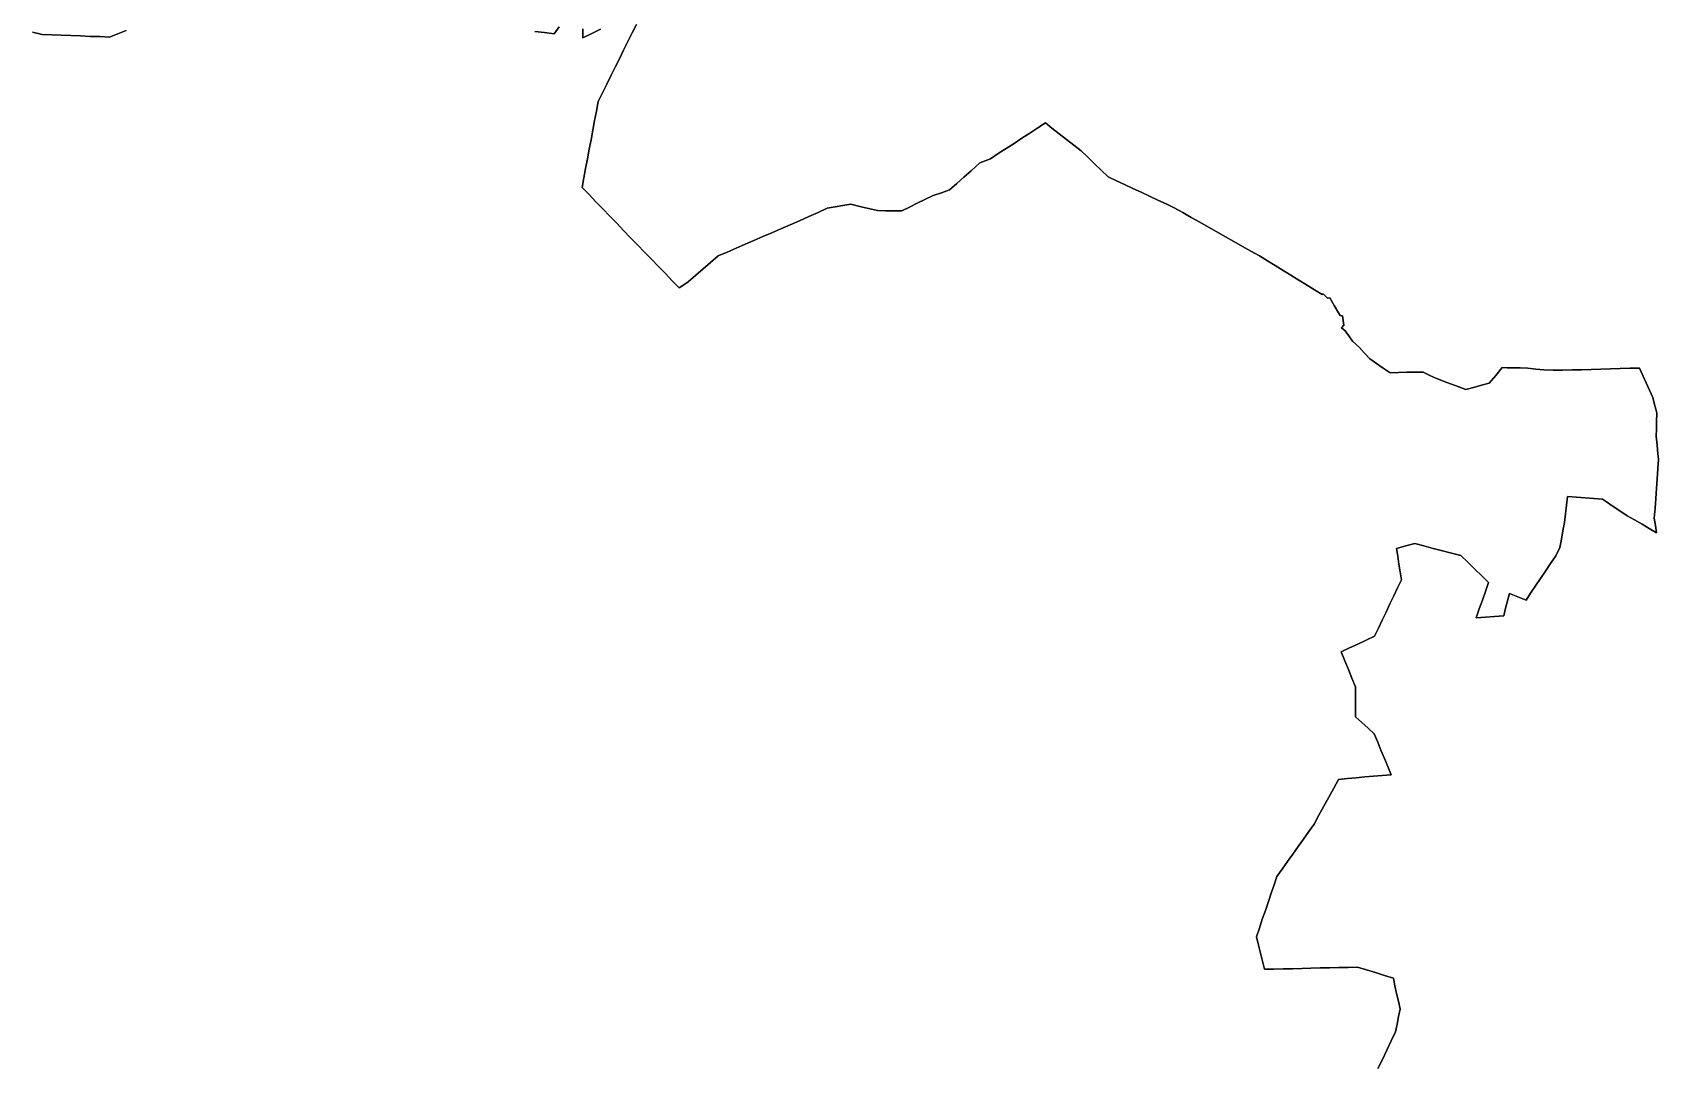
# Model space of a CAD drawing. Header units: inches. Extents: x 130170 to 284068, y 377793 to 804530.
# Drawn here: x 216894 to 218481, y 715608 to 716617 of the extents above; entities that cross this region are included whole.
import ezdxf

# ---------------------------------------------------------------- set-up
doc = ezdxf.new("R2010")
doc.units = ezdxf.units.IN
doc.header["$MEASUREMENT"] = 0
doc.layers.add('muni_il', color=7, linetype='Continuous')

msp = doc.modelspace()

# ---------------------------------------------------------------- linework, layer by layer
at = {"layer": 'muni_il'}
for points in [[(216985.4, 716618.7), (216977.3, 716615.5), (216969.2, 716612.3), (216959.8, 716612.7), (216950.4, 716613), (216941, 716613.4), (216931.6, 716613.7), (216922.2, 716614.1), (216912.8, 716614.4), (216903.4, 716614.7), (216894.1, 716617.2)], [(216894.1, 716617.2), (216903.4, 716614.7), (216912.8, 716614.4), (216922.2, 716614.1), (216931.6, 716613.7), (216941, 716613.4), (216950.4, 716613), (216959.8, 716612.7), (216969.2, 716612.3), (216977.3, 716615.5), (216985.4, 716618.7)], [(217408, 716622.2), (217403.3, 716615.3), (217393.9, 716616.6), (217384.5, 716617.9)], [(217384.5, 716617.9), (217393.9, 716616.6), (217403.3, 716615.3), (217408, 716622.2)], [(218207.4, 715604.9), (218211.7, 715613.9), (218216, 715622.9), (218220.3, 715631.9), (218224.6, 715640.9), (218226.1, 715648.3), (218227.5, 715655.7), (218228.9, 715663.1), (218227.3, 715670.7), (218225.6, 715678.2), (218224, 715685.7), (218222.4, 715693.2), (218213.6, 715696), (218204.9, 715698.7), (218196.1, 715701.4), (218187.4, 715704.1), (218178.3, 715703.8), (218169.2, 715703.6), (218160.1, 715703.4), (218151.1, 715703.2), (218142, 715703), (218132.9, 715702.8), (218123.8, 715702.5), (218114.7, 715702.3), (218105.7, 715702.1), (218096.6, 715701.9), (218094.6, 715709.8), (218092.6, 715717.7), (218090.7, 715725.6), (218088.7, 715733.5), (218091.6, 715742.1), (218094.5, 715750.8), (218097.5, 715759.4), (218100.4, 715768.1), (218103.2, 715776.2), (218106, 715784.4), (218108.8, 715792.5), (218114, 715799.8), (218119.1, 715807.1), (218124.3, 715814.4), (218129.5, 715821.8), (218134.6, 715829.1), (218139.8, 715836.4), (218145, 715843.7), (218149.8, 715852.4), (218154.6, 715861.2), (218159.4, 715869.9), (218164.2, 715878.7), (218169, 715887.4), (218177.5, 715888.2), (218186, 715888.9), (218194.6, 715889.7), (218203.1, 715890.4), (218211.6, 715891.2), (218220.1, 715891.9), (218216.9, 715899.9), (218213.6, 715907.9), (218210.3, 715915.9), (218207.1, 715923.8), (218203.8, 715931.8), (218197.7, 715937.4), (218191.6, 715943), (218185.5, 715948.6), (218185.5, 715958.3), (218185.5, 715968), (218185.6, 715977.7), (218182, 715986.2), (218178.5, 715994.8), (218174.9, 716003.3), (218171.4, 716011.8), (218179.6, 716015.7), (218187.7, 716019.5), (218195.9, 716023.3), (218204, 716027.2), (218207.8, 716035.1), (218211.5, 716043), (218215.3, 716050.8), (218219, 716058.7), (218222.8, 716066.6), (218226.5, 716074.5), (218230.3, 716082.4), (218229.1, 716090), (218227.9, 716097.7), (218226.8, 716105.3), (218225.6, 716113), (218234.5, 716115.3), (218243.3, 716117.6), (218252.3, 716115.3), (218261.3, 716113), (218270.3, 716110.7), (218279.3, 716108.4), (218288.3, 716106.1), (218295.1, 716099.4), (218301.9, 716092.8), (218308.7, 716086.1), (218315.4, 716079.5), (218312.4, 716070.9), (218309.4, 716062.4), (218306.3, 716053.8), (218303.3, 716045.3), (218312.3, 716045.9), (218321.2, 716046.6), (218330.1, 716047.2), (218332, 716054.5), (218333.9, 716061.7), (218335.7, 716068.9), (218343.8, 716065.7), (218351.9, 716062.4), (218356.1, 716069.1), (218361, 716076.3), (218365.9, 716083.5), (218370.8, 716090.8), (218375.9, 716098.2), (218380.9, 716105.8), (218385, 716113.9), (218386.5, 716122), (218387.9, 716130.1), (218389.4, 716138.2), (218390.4, 716146.7), (218391.4, 716155.2), (218392.4, 716163.7), (218401, 716163), (218409.5, 716162.3), (218418.1, 716161.7), (218426.7, 716161), (218431.4, 716157.7), (218436.1, 716154.4), (218443.4, 716149.6), (218450.7, 716144.8), (218457.9, 716140.7), (218465.1, 716136.5), (218472.2, 716132.4), (218479.4, 716128.3), (218478.2, 716135.4), (218477.1, 716142.5), (218477.8, 716152.1), (218478.5, 716161.7), (218479.1, 716171.3), (218479.8, 716180.9), (218480.5, 716190.6), (218481.2, 716200.2), (218480.7, 716205.2), (218479.8, 716213.8), (218478.8, 716222.5), (218479.1, 716229.8), (218479.4, 716237.2), (218479.7, 716244.6), (218479.1, 716246.6), (218477.4, 716253.4), (218475.7, 716260.3), (218472.4, 716267.5), (218469.1, 716274.7), (218465.8, 716281.9), (218462.5, 716289.1), (218453.1, 716288.8), (218443.7, 716288.6), (218434.3, 716288.3), (218425, 716288), (218415.6, 716287.7), (218406.2, 716287.4), (218396.8, 716287.2), (218387.4, 716286.9), (218378.4, 716287), (218369.4, 716287.2), (218361.5, 716288.1), (218353.6, 716289.1), (218346.1, 716289.2), (218338.6, 716289.3), (218333.6, 716289.4), (218328.6, 716289.5), (218322.3, 716281.9), (218315.9, 716274.2), (218308.3, 716272.2), (218300.7, 716270.1), (218293, 716268), (218283.8, 716271.6), (218274.6, 716275.1), (218265.4, 716278.7), (218262.1, 716279.9), (218256.8, 716282.6), (218251.6, 716285.2), (218243.5, 716285.1), (218235.4, 716284.9), (218227.3, 716284.7), (218219.2, 716284.5), (218212.6, 716289), (218206, 716293.5), (218199.4, 716298), (218194.3, 716303.5), (218189.3, 716309), (218182.4, 716315.4), (218178.8, 716320.4), (218175.2, 716325.4), (218171.9, 716328.3), (218173.9, 716330.8), (218172.6, 716340.1), (218170.4, 716340.5), (218168.8, 716343.1), (218164.7, 716350.3), (218160.5, 716357.6), (218158.1, 716357.4), (218154, 716361.4), (218153, 716360.8), (218145.3, 716365.5), (218137.7, 716370.2), (218130, 716375), (218122.4, 716379.7), (218114.7, 716384.4), (218107, 716389.1), (218099.4, 716393.8), (218091.7, 716398.5), (218083.4, 716403.2), (218075.1, 716407.9), (218066.8, 716412.6), (218058.5, 716417.3), (218050.2, 716422.1), (218041.9, 716426.8), (218033.5, 716431.5), (218025.2, 716436.2), (218016.9, 716440.9), (218008.6, 716445.6), (218000.5, 716449.4), (217992.4, 716453.1), (217984.3, 716456.9), (217976.3, 716460.7), (217968.2, 716464.4), (217960.1, 716468.2), (217952, 716472), (217943.9, 716475.8), (217937.3, 716482.2), (217930.7, 716488.6), (217924.1, 716494.9), (217917.6, 716501.3), (217910.5, 716506.8), (217903.4, 716512.4), (217896.3, 716517.9), (217889.2, 716523.4), (217883, 716528.4), (217875.3, 716523.5), (217867.6, 716518.5), (217859.9, 716513.5), (217852.2, 716508.5), (217844.5, 716503.5), (217836.8, 716498.5), (217829.1, 716493.5), (217824, 716491.5), (217818.9, 716489.5), (217814.6, 716485.7), (217810.2, 716481.8), (217803.2, 716475.6), (217796.2, 716469.4), (217789.2, 716463.1), (217781.2, 716460.3), (217773.1, 716457.5), (217765.1, 716453.8), (217757.5, 716450.1), (217750, 716446.3), (217742.5, 716442.6), (217734.6, 716442.6), (217726.8, 716442.7), (217719, 716442.8), (217710.2, 716444.9), (217701.5, 716447), (217692.8, 716449.2), (217685.1, 716447.9), (217677.5, 716446.5), (217669.8, 716445.2), (217660.8, 716441.1), (217651.7, 716437.1), (217642.7, 716433), (217633.6, 716429), (217624.6, 716424.9), (217615.8, 716421.2), (217607.1, 716417.4), (217598.3, 716413.7), (217589.6, 716409.9), (217580.8, 716406.1), (217572.1, 716402.4), (217563.3, 716398.6), (217556, 716392.3), (217548.8, 716386), (217541.5, 716379.7), (217534.2, 716373.4), (217529.8, 716370.4), (217525.4, 716367.4), (217518.6, 716374.4), (217511.8, 716381.4), (217505, 716388.4), (217498.2, 716395.4), (217491.5, 716402.4), (217484.7, 716409.4), (217477.9, 716416.4), (217471.1, 716423.4), (217464.4, 716430.4), (217457.6, 716437.4), (217450.8, 716444.4), (217444, 716451.4), (217437.3, 716458.4), (217430.5, 716465.4), (217432.2, 716474.7), (217434, 716484.1), (217435.8, 716493.4), (217437.5, 716502.8), (217439.3, 716512.1), (217441, 716521.4), (217442.8, 716530.8), (217444.6, 716540.1), (217446.3, 716549.5), (217450.5, 716557.8), (217454.6, 716566.2), (217458.7, 716574.5), (217462.8, 716582.9), (217467, 716591.2), (217471.1, 716599.6), (217475.2, 716607.9), (217479.4, 716616.3), (217483.5, 716624.6)], [(217483.5, 716624.6), (217479.4, 716616.3), (217475.2, 716607.9), (217471.1, 716599.6), (217467, 716591.2), (217462.8, 716582.9), (217458.7, 716574.5), (217454.6, 716566.2), (217450.5, 716557.8), (217446.3, 716549.5), (217444.6, 716540.1), (217442.8, 716530.8), (217441, 716521.4), (217439.3, 716512.1), (217437.5, 716502.8), (217435.8, 716493.4), (217434, 716484.1), (217432.2, 716474.7), (217430.5, 716465.4), (217437.3, 716458.4), (217444, 716451.4), (217450.8, 716444.4), (217457.6, 716437.4), (217464.4, 716430.4), (217471.1, 716423.4), (217477.9, 716416.4), (217484.7, 716409.4), (217491.5, 716402.4), (217498.2, 716395.4), (217505, 716388.4), (217511.8, 716381.4), (217518.6, 716374.4), (217525.4, 716367.4), (217529.8, 716370.4), (217534.2, 716373.4), (217541.5, 716379.7), (217548.8, 716386), (217556, 716392.3), (217563.3, 716398.6), (217572.1, 716402.4), (217580.8, 716406.1), (217589.6, 716409.9), (217598.3, 716413.7), (217607.1, 716417.4), (217615.8, 716421.2), (217624.6, 716424.9), (217633.6, 716429), (217642.7, 716433), (217651.7, 716437.1), (217660.8, 716441.1), (217669.8, 716445.2), (217677.5, 716446.5), (217685.1, 716447.9), (217692.8, 716449.2), (217701.5, 716447), (217710.2, 716444.9), (217719, 716442.8), (217726.8, 716442.7), (217734.6, 716442.6), (217742.5, 716442.6), (217750, 716446.3), (217757.5, 716450.1), (217765.1, 716453.8), (217773.1, 716457.5), (217781.2, 716460.3), (217789.2, 716463.1), (217796.2, 716469.4), (217803.2, 716475.6), (217810.2, 716481.8), (217814.6, 716485.7), (217818.9, 716489.5), (217824, 716491.5), (217829.1, 716493.5), (217836.8, 716498.5), (217844.5, 716503.5), (217852.2, 716508.5), (217859.9, 716513.5), (217867.6, 716518.5), (217875.3, 716523.5), (217883, 716528.4), (217889.2, 716523.4), (217896.3, 716517.9), (217903.4, 716512.4), (217910.5, 716506.8), (217917.6, 716501.3), (217924.1, 716494.9), (217930.7, 716488.6), (217937.3, 716482.2), (217943.9, 716475.8), (217952, 716472), (217960.1, 716468.2), (217968.2, 716464.4), (217976.3, 716460.7), (217984.3, 716456.9), (217992.4, 716453.1), (218000.5, 716449.4), (218008.6, 716445.6), (218016.9, 716440.9), (218025.2, 716436.2), (218033.5, 716431.5), (218041.9, 716426.8), (218050.2, 716422.1), (218058.5, 716417.3), (218066.8, 716412.6), (218075.1, 716407.9), (218083.4, 716403.2), (218091.7, 716398.5), (218099.4, 716393.8), (218107, 716389.1), (218114.7, 716384.4), (218122.4, 716379.7), (218130, 716375), (218137.7, 716370.2), (218145.3, 716365.5), (218153, 716360.8), (218154, 716361.4), (218158.1, 716357.4), (218160.5, 716357.6), (218164.7, 716350.3), (218168.8, 716343.1), (218170.4, 716340.5), (218172.6, 716340.1), (218173.9, 716330.8), (218171.9, 716328.3), (218175.2, 716325.4), (218178.8, 716320.4), (218182.4, 716315.4), (218189.3, 716309), (218194.3, 716303.5), (218199.4, 716298), (218206, 716293.5), (218212.6, 716289), (218219.2, 716284.5), (218227.3, 716284.7), (218235.4, 716284.9), (218243.5, 716285.1), (218251.6, 716285.2), (218256.8, 716282.6), (218262.1, 716279.9), (218265.4, 716278.7), (218274.6, 716275.1), (218283.8, 716271.6), (218293, 716268), (218300.7, 716270.1), (218308.3, 716272.2), (218315.9, 716274.2), (218322.3, 716281.9), (218328.6, 716289.5), (218333.6, 716289.4), (218338.6, 716289.3), (218346.1, 716289.2), (218353.6, 716289.1), (218361.5, 716288.1), (218369.4, 716287.2), (218378.4, 716287), (218387.4, 716286.9), (218396.8, 716287.2), (218406.2, 716287.4), (218415.6, 716287.7), (218425, 716288), (218434.3, 716288.3), (218443.7, 716288.6), (218453.1, 716288.8), (218462.5, 716289.1), (218465.8, 716281.9), (218469.1, 716274.7), (218472.4, 716267.5), (218475.7, 716260.3), (218477.4, 716253.4), (218479.1, 716246.6), (218479.7, 716244.6), (218479.4, 716237.2), (218479.1, 716229.8), (218478.8, 716222.5), (218479.8, 716213.8), (218480.7, 716205.2), (218481.2, 716200.2), (218480.5, 716190.6), (218479.8, 716180.9), (218479.1, 716171.3), (218478.5, 716161.7), (218477.8, 716152.1), (218477.1, 716142.5), (218478.2, 716135.4), (218479.4, 716128.3), (218472.2, 716132.4), (218465.1, 716136.5), (218457.9, 716140.7), (218450.7, 716144.8), (218443.4, 716149.6), (218436.1, 716154.4), (218431.4, 716157.7), (218426.7, 716161), (218418.1, 716161.7), (218409.5, 716162.3), (218401, 716163), (218392.4, 716163.7), (218391.4, 716155.2), (218390.4, 716146.7), (218389.4, 716138.2), (218387.9, 716130.1), (218386.5, 716122), (218385, 716113.9), (218380.9, 716105.8), (218375.9, 716098.2), (218370.8, 716090.8), (218365.9, 716083.5), (218361, 716076.3), (218356.1, 716069.1), (218351.9, 716062.4), (218343.8, 716065.7), (218335.7, 716068.9), (218333.9, 716061.7), (218332, 716054.5), (218330.1, 716047.2), (218321.2, 716046.6), (218312.3, 716045.9), (218303.3, 716045.3), (218306.3, 716053.8), (218309.4, 716062.4), (218312.4, 716070.9), (218315.4, 716079.5), (218308.7, 716086.1), (218301.9, 716092.8), (218295.1, 716099.4), (218288.3, 716106.1), (218279.3, 716108.4), (218270.3, 716110.7), (218261.3, 716113), (218252.3, 716115.3), (218243.3, 716117.6), (218234.5, 716115.3), (218225.6, 716113), (218226.8, 716105.3), (218227.9, 716097.7), (218229.1, 716090), (218230.3, 716082.4), (218226.5, 716074.5), (218222.8, 716066.6), (218219, 716058.7), (218215.3, 716050.8), (218211.5, 716043), (218207.8, 716035.1), (218204, 716027.2), (218195.9, 716023.3), (218187.7, 716019.5), (218179.6, 716015.7), (218171.4, 716011.8), (218174.9, 716003.3), (218178.5, 715994.8), (218182, 715986.2), (218185.6, 715977.7), (218185.5, 715968), (218185.5, 715958.3), (218185.5, 715948.6), (218191.6, 715943), (218197.7, 715937.4), (218203.8, 715931.8), (218207.1, 715923.8), (218210.3, 715915.9), (218213.6, 715907.9), (218216.9, 715899.9), (218220.1, 715891.9), (218211.6, 715891.2), (218203.1, 715890.4), (218194.6, 715889.7), (218186, 715888.9), (218177.5, 715888.2), (218169, 715887.4), (218164.2, 715878.7), (218159.4, 715869.9), (218154.6, 715861.2), (218149.8, 715852.4), (218145, 715843.7), (218139.8, 715836.4), (218134.6, 715829.1), (218129.5, 715821.8), (218124.3, 715814.4), (218119.1, 715807.1), (218114, 715799.8), (218108.8, 715792.5), (218106, 715784.4), (218103.2, 715776.2), (218100.4, 715768.1), (218097.5, 715759.4), (218094.5, 715750.8), (218091.6, 715742.1), (218088.7, 715733.5), (218090.7, 715725.6), (218092.6, 715717.7), (218094.6, 715709.8), (218096.6, 715701.9), (218105.7, 715702.1), (218114.7, 715702.3), (218123.8, 715702.5), (218132.9, 715702.8), (218142, 715703), (218151.1, 715703.2), (218160.1, 715703.4), (218169.2, 715703.6), (218178.3, 715703.8), (218187.4, 715704.1), (218196.1, 715701.4), (218204.9, 715698.7), (218213.6, 715696), (218222.4, 715693.2), (218224, 715685.7), (218225.6, 715678.2), (218227.3, 715670.7), (218228.9, 715663.1), (218227.5, 715655.7), (218226.1, 715648.3), (218224.6, 715640.9), (218220.3, 715631.9), (218216, 715622.9), (218211.7, 715613.9), (218207.4, 715604.9)], [(217448.6, 716620), (217439.9, 716615.7), (217431.3, 716611.4), (217431.4, 716620.5)], [(217431.4, 716620.5), (217431.3, 716611.4), (217439.9, 716615.7), (217448.6, 716620)]]:
    msp.add_lwpolyline(points, dxfattribs=at)

doc.saveas('drawing.dxf')
